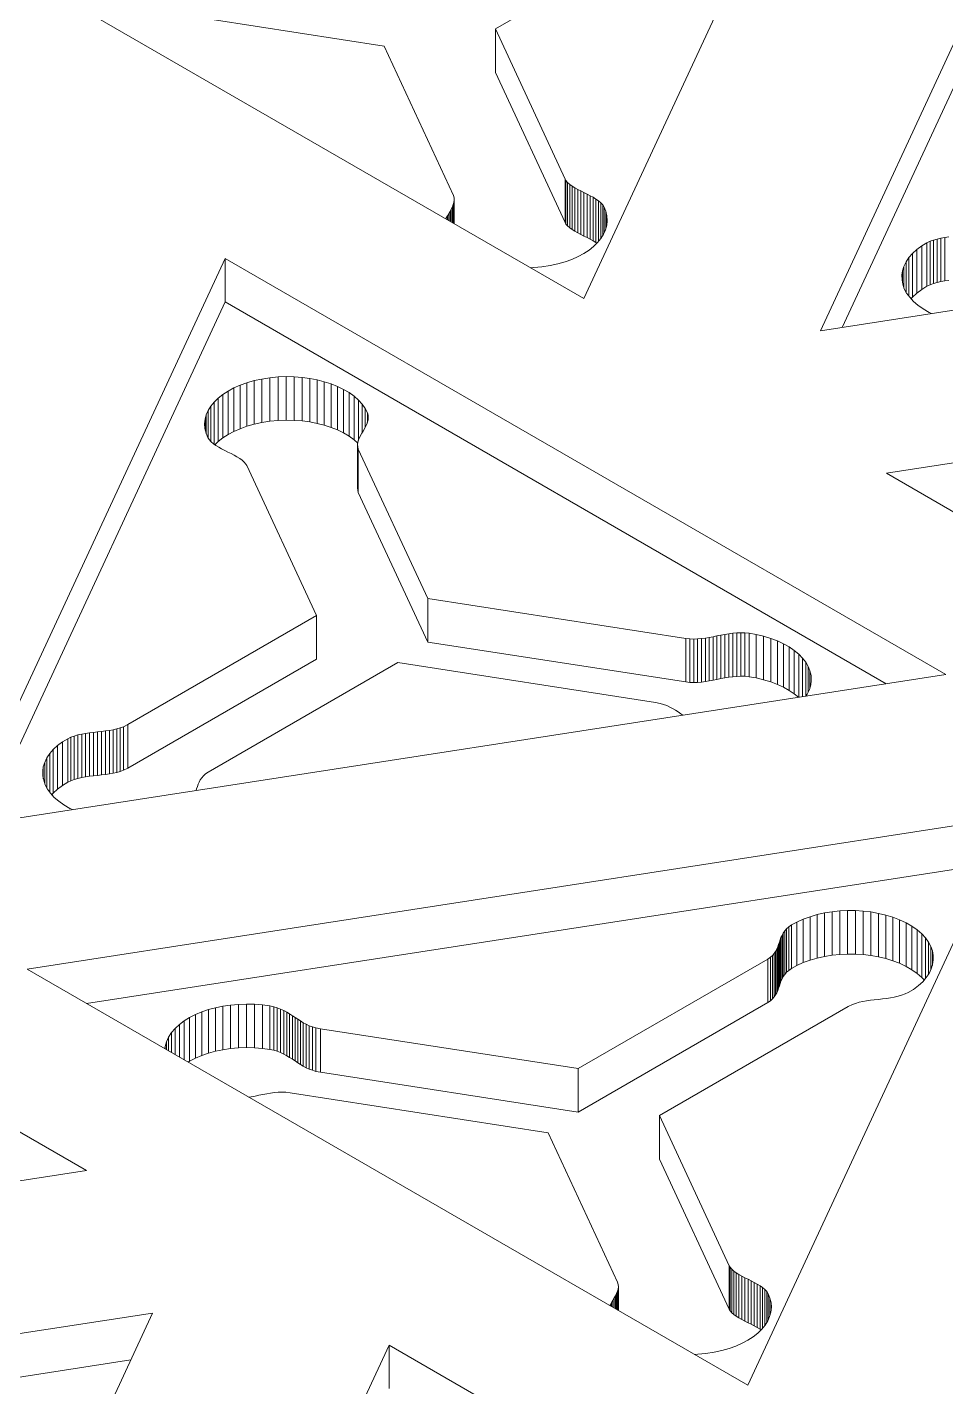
# Model space of a CAD drawing. Header units: inches. Extents: x 2.5 to 18.9, y 2.6 to 12.3.
# Drawn here: x 10.304 to 11.382, y 9.718 to 11.313 of the extents above; entities that cross this region are included whole.
import ezdxf

# ---------------------------------------------------------------- set-up
doc = ezdxf.new("R2010")
doc.units = ezdxf.units.IN
doc.header["$MEASUREMENT"] = 0

# ---------------------------------------------------------------- blocks, each defined once
blk = doc.blocks.new('A$C39963D99')
at = {"color": 0, "linetype": 'Continuous', "lineweight": 0, "extrusion": (3.33067e-16, 0.816497, 0.57735)}
for p, q in [((14.4022, 1.0605), (14.0928, 0.3935)), ((14.3703, 0.3558), (14.6798, 1.0227)), ((14.6798, 0.9717), (14.3958, 0.3597)), ((14.0928, 0.3935), (13.2471, 0.8818)), ((14.2102, 0.8378), (13.9889, 0.71)), ((13.8584, 0.6899), (13.5557, 0.7368)), ((13.9889, 0.659), (13.9889, 0.71)), ((13.9889, 0.71), (14.0706, 0.5339)), ((13.9398, 0.5146), (13.8584, 0.6899)), ((14.0706, 0.4829), (13.9889, 0.659)), ((14.0706, 0.4829), (14.0706, 0.5339)), ((14.0706, 0.5339), (14.0716, 0.5321)), ((14.0716, 0.4811), (14.0716, 0.5321)), ((14.0716, 0.5321), (14.0737, 0.5298)), ((14.0737, 0.4788), (14.0737, 0.5298)), ((14.0737, 0.5298), (14.0762, 0.5276)), ((14.0762, 0.4766), (14.0762, 0.5276)), ((14.0762, 0.5276), (14.079, 0.5255)), ((15.5254, 0.5345), (14.3703, 0.3558)), ((13.9405, 0.5117), (13.9398, 0.5146)), ((13.9406, 0.5091), (13.9405, 0.5117)), ((14.079, 0.4745), (14.079, 0.5255)), ((14.079, 0.5255), (14.0822, 0.5236)), ((14.0822, 0.4726), (14.0822, 0.5236)), ((14.0822, 0.5236), (14.0856, 0.5217)), ((14.0856, 0.4707), (14.0856, 0.5217)), ((14.0856, 0.5217), (14.0892, 0.5199)), ((14.0892, 0.4688), (14.0892, 0.5199)), ((14.0892, 0.5199), (14.0928, 0.518)), ((14.0928, 0.467), (14.0928, 0.518)), ((14.0928, 0.518), (14.0965, 0.5162)), ((14.0965, 0.4652), (14.0965, 0.5162)), ((14.0965, 0.5162), (14.1001, 0.5143)), ((14.1001, 0.4633), (14.1001, 0.5143)), ((14.1001, 0.5143), (14.1036, 0.5124)), ((14.1036, 0.4614), (14.1036, 0.5124)), ((14.1036, 0.5124), (14.1069, 0.5104)), ((13.9342, 0.4934), (13.9357, 0.4961)), ((13.9357, 0.4961), (13.9371, 0.4987)), ((13.9357, 0.4842), (13.9357, 0.4961)), ((13.9371, 0.4987), (13.9384, 0.5013)), ((13.9371, 0.4834), (13.9371, 0.4987)), ((13.9384, 0.5013), (13.9395, 0.5039)), ((13.9384, 0.4827), (13.9384, 0.5013)), ((13.9395, 0.5039), (13.9403, 0.5065)), ((13.9395, 0.482), (13.9395, 0.5039)), ((13.9403, 0.5065), (13.9406, 0.5091)), ((13.9403, 0.4816), (13.9403, 0.5065)), ((13.9406, 0.4814), (13.9406, 0.5091)), ((14.1069, 0.4594), (14.1069, 0.5104)), ((14.1069, 0.5104), (14.1099, 0.5082)), ((14.1099, 0.4607), (14.1099, 0.5082)), ((14.1099, 0.5082), (14.1126, 0.506)), ((14.1126, 0.4639), (14.1126, 0.506)), ((14.1126, 0.506), (14.1148, 0.5035)), ((14.1148, 0.4674), (14.1148, 0.5035)), ((14.1148, 0.5035), (14.1165, 0.5009)), ((14.1165, 0.4706), (14.1165, 0.5009)), ((14.1165, 0.5009), (14.1185, 0.496)), ((14.1185, 0.4755), (14.1185, 0.496)), ((14.1185, 0.496), (14.1198, 0.4905)), ((13.9307, 0.4871), (13.9312, 0.4882)), ((13.9312, 0.4882), (13.9326, 0.4908)), ((13.9312, 0.4868), (13.9312, 0.4882)), ((13.9326, 0.4908), (13.9342, 0.4934)), ((13.9326, 0.486), (13.9326, 0.4908)), ((13.9342, 0.4851), (13.9342, 0.4934)), ((14.0716, 0.4811), (14.0706, 0.4829)), ((14.0737, 0.4788), (14.0716, 0.4811)), ((14.0762, 0.4766), (14.0737, 0.4788)), ((14.1196, 0.4796), (14.1182, 0.4743)), ((14.1202, 0.485), (14.1196, 0.4796)), ((14.1198, 0.4815), (14.1198, 0.4905)), ((14.1198, 0.4905), (14.1202, 0.485)), ((14.079, 0.4745), (14.0762, 0.4766)), ((14.0822, 0.4726), (14.079, 0.4745)), ((14.0856, 0.4707), (14.0822, 0.4726)), ((14.0892, 0.4688), (14.0856, 0.4707)), ((14.0928, 0.467), (14.0892, 0.4688)), ((14.0965, 0.4652), (14.0928, 0.467)), ((14.1001, 0.4633), (14.0965, 0.4652)), ((14.1036, 0.4614), (14.1001, 0.4633)), ((14.1127, 0.4642), (14.1088, 0.4594)), ((14.1159, 0.4692), (14.1127, 0.4642)), ((14.1182, 0.4743), (14.1159, 0.4692)), ((14.5029, 0.4623), (14.5071, 0.4635)), ((14.5071, 0.4635), (14.5116, 0.4645)), ((14.5071, 0.4125), (14.5071, 0.4635)), ((14.5116, 0.4645), (14.5161, 0.4653)), ((14.5116, 0.4135), (14.5116, 0.4645)), ((14.5161, 0.4653), (14.5208, 0.466)), ((14.5161, 0.4143), (14.5161, 0.4653)), ((14.0988, 0.4505), (14.0927, 0.4466)), ((14.1042, 0.4548), (14.0988, 0.4505)), ((14.1069, 0.4594), (14.1036, 0.4614)), ((14.1088, 0.4594), (14.1042, 0.4548)), ((14.108, 0.4586), (14.1069, 0.4594)), ((14.4782, 0.4464), (14.4833, 0.451)), ((14.4833, 0.451), (14.4892, 0.4554)), ((14.4833, 0.4), (14.4833, 0.451)), ((14.4892, 0.4554), (14.4951, 0.4591)), ((14.4892, 0.4044), (14.4892, 0.4554)), ((14.4951, 0.4591), (14.4989, 0.4608)), ((14.4951, 0.408), (14.4951, 0.4591)), ((14.4989, 0.4608), (14.5029, 0.4623)), ((14.4989, 0.4098), (14.4989, 0.4608)), ((14.5029, 0.4113), (14.5029, 0.4623)), ((13.3622, -0.2262), (13.6717, 0.4407)), ((13.6717, 0.3896), (13.6717, 0.4407)), ((13.6717, 0.4407), (14.5173, -0.0475)), ((14.0435, 0.4309), (14.0339, 0.43)), ((14.053, 0.4323), (14.0435, 0.4309)), ((14.062, 0.4343), (14.053, 0.4323)), ((14.0706, 0.4368), (14.062, 0.4343)), ((14.0785, 0.4396), (14.0706, 0.4368)), ((14.0859, 0.4429), (14.0785, 0.4396)), ((14.0927, 0.4466), (14.0859, 0.4429)), ((14.4666, 0.4262), (14.4682, 0.4314)), ((14.4682, 0.4314), (14.4707, 0.4366)), ((14.4682, 0.4067), (14.4682, 0.4314)), ((14.4707, 0.4366), (14.474, 0.4416)), ((14.4707, 0.4015), (14.4707, 0.4366)), ((14.474, 0.4416), (14.4782, 0.4464)), ((14.474, 0.3964), (14.474, 0.4416)), ((14.4782, 0.3954), (14.4782, 0.4464)), ((14.0339, 0.43), (14.03, 0.4298)), ((14.4658, 0.4209), (14.4666, 0.4262)), ((14.466, 0.4156), (14.4658, 0.4209)), ((14.4669, 0.4104), (14.466, 0.4156)), ((14.4666, 0.4121), (14.4666, 0.4262)), ((14.5208, 0.415), (14.5161, 0.4143)), ((14.4687, 0.4051), (14.4669, 0.4104)), ((14.4714, 0.4), (14.4687, 0.4051)), ((14.475, 0.3951), (14.4714, 0.4)), ((14.4833, 0.4), (14.4782, 0.3954)), ((14.4892, 0.4044), (14.4833, 0.4)), ((14.4951, 0.408), (14.4892, 0.4044)), ((14.4989, 0.4098), (14.4951, 0.408)), ((14.5029, 0.4113), (14.4989, 0.4098)), ((14.5071, 0.4125), (14.5029, 0.4113)), ((14.5116, 0.4135), (14.5071, 0.4125)), ((14.5161, 0.4143), (14.5116, 0.4135)), ((13.6717, 0.3896), (13.3877, -0.2223)), ((14.4476, -0.0583), (13.6717, 0.3896)), ((14.4794, 0.3903), (14.475, 0.3951)), ((14.4782, 0.3954), (14.4765, 0.3934)), ((14.4847, 0.3857), (14.4794, 0.3903)), ((14.4908, 0.3814), (14.4847, 0.3857)), ((14.4477, 0.1886), (15.6028, 0.3673)), ((14.4977, 0.3773), (14.4908, 0.3814)), ((14.5006, 0.376), (14.4977, 0.3773)), ((13.6752, 0.285), (13.682, 0.2887)), ((13.682, 0.2887), (13.6893, 0.2919)), ((13.682, 0.2376), (13.682, 0.2887)), ((13.6893, 0.2919), (13.6973, 0.2948)), ((13.6893, 0.2409), (13.6893, 0.2919)), ((13.6973, 0.2948), (13.7058, 0.2973)), ((13.6973, 0.2438), (13.6973, 0.2948)), ((13.7058, 0.2973), (13.7149, 0.2992)), ((13.7058, 0.2462), (13.7058, 0.2973)), ((13.7149, 0.2992), (13.7244, 0.3007)), ((13.7149, 0.2482), (13.7149, 0.2992)), ((13.7244, 0.3007), (13.734, 0.3016)), ((13.7244, 0.2497), (13.7244, 0.3007)), ((13.734, 0.3016), (13.7435, 0.302)), ((13.734, 0.2506), (13.734, 0.3016)), ((13.7435, 0.2509), (13.7435, 0.302)), ((13.7435, 0.302), (13.7529, 0.3018)), ((13.7529, 0.2507), (13.7529, 0.3018)), ((13.7529, 0.3018), (13.7621, 0.3011)), ((13.7621, 0.25), (13.7621, 0.3011)), ((13.7621, 0.3011), (13.7711, 0.2998)), ((13.7711, 0.2488), (13.7711, 0.2998)), ((13.7711, 0.2998), (13.7798, 0.2982)), ((13.7798, 0.2471), (13.7798, 0.2982)), ((13.7798, 0.2982), (13.7882, 0.296)), ((13.7882, 0.245), (13.7882, 0.296)), ((13.7882, 0.296), (13.7962, 0.2934)), ((13.7962, 0.2424), (13.7962, 0.2934)), ((13.7962, 0.2934), (13.8037, 0.2904)), ((13.8037, 0.2394), (13.8037, 0.2904)), ((13.8037, 0.2904), (13.8108, 0.287)), ((13.6551, 0.2674), (13.6591, 0.2722)), ((13.6591, 0.2722), (13.6637, 0.2768)), ((13.6591, 0.2226), (13.6591, 0.2722)), ((13.6637, 0.2768), (13.6691, 0.281)), ((13.6637, 0.2257), (13.6637, 0.2768)), ((13.6691, 0.281), (13.6752, 0.285)), ((13.6691, 0.23), (13.6691, 0.281)), ((13.6752, 0.234), (13.6752, 0.285)), ((13.8108, 0.2359), (13.8108, 0.287)), ((13.8108, 0.287), (13.8172, 0.2832)), ((13.8172, 0.2321), (13.8172, 0.2832)), ((13.8172, 0.2832), (13.8231, 0.279)), ((13.8231, 0.228), (13.8231, 0.279)), ((13.8231, 0.279), (13.8282, 0.2745)), ((13.8282, 0.2271), (13.8282, 0.2745)), ((13.8282, 0.2745), (13.8326, 0.2696)), ((13.6483, 0.252), (13.6497, 0.2573)), ((13.6497, 0.2573), (13.652, 0.2624)), ((13.6497, 0.2348), (13.6497, 0.2573)), ((13.652, 0.2624), (13.6551, 0.2674)), ((13.652, 0.2297), (13.652, 0.2624)), ((13.6551, 0.2258), (13.6551, 0.2674)), ((13.8326, 0.2363), (13.8326, 0.2696)), ((13.8326, 0.2696), (13.8363, 0.2645)), ((13.8363, 0.2427), (13.8363, 0.2645)), ((13.8363, 0.2645), (13.8387, 0.2597)), ((13.8387, 0.2483), (13.8387, 0.2597)), ((13.8387, 0.2597), (13.8396, 0.2569)), ((13.8396, 0.2514), (13.8396, 0.2569)), ((13.8396, 0.2569), (13.8398, 0.2542)), ((13.6477, 0.2466), (13.6483, 0.252)), ((13.6481, 0.2411), (13.6477, 0.2466)), ((13.6494, 0.2356), (13.6481, 0.2411)), ((13.6483, 0.2403), (13.6483, 0.252)), ((13.6893, 0.2409), (13.682, 0.2376)), ((13.6973, 0.2438), (13.6893, 0.2409)), ((13.7058, 0.2462), (13.6973, 0.2438)), ((13.7149, 0.2482), (13.7058, 0.2462)), ((13.7244, 0.2497), (13.7149, 0.2482)), ((13.734, 0.2506), (13.7244, 0.2497)), ((13.7435, 0.2509), (13.734, 0.2506)), ((13.7529, 0.2507), (13.7435, 0.2509)), ((13.7621, 0.25), (13.7529, 0.2507)), ((13.7711, 0.2488), (13.7621, 0.25)), ((13.7798, 0.2471), (13.7711, 0.2488)), ((13.7882, 0.245), (13.7798, 0.2471)), ((13.7962, 0.2424), (13.7882, 0.245)), ((13.8037, 0.2394), (13.7962, 0.2424)), ((13.8108, 0.2359), (13.8037, 0.2394)), ((13.8352, 0.2408), (13.8337, 0.2381)), ((13.8367, 0.2434), (13.8352, 0.2408)), ((13.8379, 0.2461), (13.8367, 0.2434)), ((13.8389, 0.2488), (13.8379, 0.2461)), ((13.8396, 0.2515), (13.8389, 0.2488)), ((13.8398, 0.2542), (13.8396, 0.2515)), ((13.6514, 0.2307), (13.6494, 0.2356)), ((13.6531, 0.2281), (13.6514, 0.2307)), ((13.6553, 0.2256), (13.6531, 0.2281)), ((13.658, 0.2233), (13.6553, 0.2256)), ((13.6637, 0.2257), (13.6599, 0.222)), ((13.6691, 0.23), (13.6637, 0.2257)), ((13.6752, 0.234), (13.6691, 0.23)), ((13.682, 0.2376), (13.6752, 0.234)), ((13.8172, 0.2321), (13.8108, 0.2359)), ((13.8231, 0.228), (13.8172, 0.2321)), ((13.8275, 0.2241), (13.8231, 0.228)), ((13.8276, 0.2251), (13.8273, 0.2225)), ((13.8284, 0.2277), (13.8276, 0.2251)), ((13.8294, 0.2303), (13.8284, 0.2277)), ((13.8307, 0.2329), (13.8294, 0.2303)), ((13.8322, 0.2355), (13.8307, 0.2329)), ((13.8337, 0.2381), (13.8322, 0.2355)), ((13.661, 0.2212), (13.658, 0.2233)), ((13.6643, 0.2192), (13.661, 0.2212)), ((13.6677, 0.2172), (13.6643, 0.2192)), ((13.6714, 0.2154), (13.6677, 0.2172)), ((13.675, 0.2135), (13.6714, 0.2154)), ((13.6787, 0.2117), (13.675, 0.2135)), ((13.6823, 0.2099), (13.6787, 0.2117)), ((13.6857, 0.208), (13.6823, 0.2099)), ((13.6889, 0.206), (13.6857, 0.208)), ((13.8273, 0.1714), (13.8273, 0.2225)), ((13.8273, 0.2225), (13.8274, 0.2198)), ((13.8274, 0.1688), (13.8274, 0.2198)), ((13.8274, 0.2198), (13.8281, 0.2169)), ((13.8281, 0.1659), (13.8281, 0.2169)), ((13.8281, 0.2169), (13.9095, 0.0416)), ((13.6917, 0.204), (13.6889, 0.206)), ((13.6942, 0.2018), (13.6917, 0.204)), ((13.6962, 0.1994), (13.6942, 0.2018)), ((13.6973, 0.1977), (13.6962, 0.1994)), ((13.779, 0.0216), (13.6973, 0.1977)), ((15.2934, -0.2996), (14.4477, 0.1886)), ((13.8274, 0.1688), (13.8273, 0.1714)), ((13.8281, 0.1659), (13.8274, 0.1688)), ((13.9095, -0.0094), (13.8281, 0.1659)), ((13.9095, -0.0094), (13.9095, 0.0416)), ((13.9095, 0.0416), (14.2122, -0.0052)), ((13.5577, -0.1062), (13.779, 0.0216)), ((13.779, -0.0295), (13.779, 0.0216)), ((14.2581, -0.0005), (14.2627, 0.0003)), ((14.2627, 0.0003), (14.2674, 0.0009)), ((14.2627, -0.0507), (14.2627, 0.0003)), ((14.2674, 0.0009), (14.2721, 0.0014)), ((14.2674, -0.0501), (14.2674, 0.0009)), ((14.2721, 0.0014), (14.2768, 0.0015)), ((14.2721, -0.0497), (14.2721, 0.0014)), ((14.2768, -0.0495), (14.2768, 0.0015)), ((14.2768, 0.0015), (14.2816, 0.0014)), ((14.2816, -0.0496), (14.2816, 0.0014)), ((14.2816, 0.0014), (14.2865, 0.001)), ((14.2865, -0.0501), (14.2865, 0.001)), ((14.2865, 0.001), (14.2947, -0.0005)), ((14.2122, -0.0562), (13.9095, -0.0094)), ((14.2122, -0.0562), (14.2122, -0.0052)), ((14.2122, -0.0052), (14.2172, -0.0058)), ((14.2172, -0.0568), (14.2172, -0.0058)), ((14.2172, -0.0058), (14.2217, -0.0059)), ((14.2217, -0.0059), (14.2262, -0.0058)), ((14.2217, -0.057), (14.2217, -0.0059)), ((14.2262, -0.0058), (14.2307, -0.0054)), ((14.2262, -0.0568), (14.2262, -0.0058)), ((14.2307, -0.0054), (14.2353, -0.0048)), ((14.2307, -0.0564), (14.2307, -0.0054)), ((14.2353, -0.0048), (14.2398, -0.004)), ((14.2353, -0.0558), (14.2353, -0.0048)), ((14.2398, -0.004), (14.2443, -0.0032)), ((14.2398, -0.0551), (14.2398, -0.004)), ((14.2443, -0.0032), (14.2489, -0.0023)), ((14.2443, -0.0542), (14.2443, -0.0032)), ((14.2489, -0.0023), (14.2535, -0.0013)), ((14.2489, -0.0533), (14.2489, -0.0023)), ((14.2535, -0.0013), (14.2581, -0.0005)), ((14.2535, -0.0524), (14.2535, -0.0013)), ((14.2581, -0.0515), (14.2581, -0.0005)), ((14.2947, -0.0515), (14.2947, -0.0005)), ((14.2947, -0.0005), (14.3036, -0.0026)), ((14.3036, -0.0536), (14.3036, -0.0026)), ((14.3036, -0.0026), (14.312, -0.0051)), ((14.312, -0.0562), (14.312, -0.0051)), ((14.312, -0.0051), (14.3198, -0.0081)), ((14.3198, -0.0591), (14.3198, -0.0081)), ((14.3198, -0.0081), (14.3271, -0.0115)), ((14.3271, -0.0625), (14.3271, -0.0115)), ((14.3271, -0.0115), (14.3337, -0.0152)), ((14.3337, -0.0662), (14.3337, -0.0152)), ((14.3337, -0.0152), (14.3396, -0.0193)), ((13.779, -0.0295), (13.5577, -0.1573)), ((14.3396, -0.0703), (14.3396, -0.0193)), ((14.3396, -0.0193), (14.3448, -0.0236)), ((14.3448, -0.0742), (14.3448, -0.0236)), ((14.3448, -0.0236), (14.3493, -0.0282)), ((14.3493, -0.0735), (14.3493, -0.0282)), ((14.3493, -0.0282), (14.353, -0.0331)), ((14.5173, -0.0475), (13.3622, -0.2262)), ((13.8744, -0.0336), (13.652, -0.162)), ((14.1768, -0.0804), (13.8744, -0.0336)), ((14.353, -0.073), (14.353, -0.0331)), ((14.353, -0.0331), (14.3559, -0.0381)), ((14.3559, -0.0682), (14.3559, -0.0381)), ((14.3559, -0.0381), (14.358, -0.0433)), ((14.358, -0.0629), (14.358, -0.0433)), ((14.358, -0.0433), (14.3593, -0.0486)), ((14.2172, -0.0568), (14.2122, -0.0562)), ((14.2217, -0.057), (14.2172, -0.0568)), ((14.2262, -0.0568), (14.2217, -0.057)), ((14.2307, -0.0564), (14.2262, -0.0568)), ((14.2353, -0.0558), (14.2307, -0.0564)), ((14.2398, -0.0551), (14.2353, -0.0558)), ((14.2443, -0.0542), (14.2398, -0.0551)), ((14.2489, -0.0533), (14.2443, -0.0542)), ((14.2535, -0.0524), (14.2489, -0.0533)), ((14.2581, -0.0515), (14.2535, -0.0524)), ((14.2627, -0.0507), (14.2581, -0.0515)), ((14.2674, -0.0501), (14.2627, -0.0507)), ((14.2721, -0.0497), (14.2674, -0.0501)), ((14.2768, -0.0495), (14.2721, -0.0497)), ((14.2816, -0.0496), (14.2768, -0.0495)), ((14.2865, -0.0501), (14.2816, -0.0496)), ((14.2947, -0.0515), (14.2865, -0.0501)), ((14.3036, -0.0536), (14.2947, -0.0515)), ((14.312, -0.0562), (14.3036, -0.0536)), ((14.3198, -0.0591), (14.312, -0.0562)), ((14.3271, -0.0625), (14.3198, -0.0591)), ((14.3337, -0.0662), (14.3271, -0.0625)), ((14.359, -0.0595), (14.3574, -0.065)), ((14.3596, -0.054), (14.359, -0.0595)), ((14.3593, -0.0571), (14.3593, -0.0486)), ((14.3593, -0.0486), (14.3596, -0.054)), ((14.3396, -0.0703), (14.3337, -0.0662)), ((14.3444, -0.0743), (14.3396, -0.0703)), ((14.3549, -0.0705), (14.3533, -0.0729)), ((14.3574, -0.065), (14.3549, -0.0705)), ((14.1822, -0.0815), (14.1768, -0.0804)), ((14.1862, -0.0826), (14.1822, -0.0815)), ((14.19, -0.084), (14.1862, -0.0826)), ((14.1936, -0.0857), (14.19, -0.084)), ((14.1969, -0.0875), (14.1936, -0.0857)), ((14.2002, -0.0895), (14.1969, -0.0875)), ((14.2034, -0.0915), (14.2002, -0.0895)), ((14.2065, -0.0936), (14.2034, -0.0915)), ((14.209, -0.0952), (14.2065, -0.0936)), ((13.5405, -0.1123), (13.5448, -0.1114)), ((13.5448, -0.1114), (13.5488, -0.1102)), ((13.5448, -0.1624), (13.5448, -0.1114)), ((13.5488, -0.1102), (13.5526, -0.1088)), ((13.5488, -0.1612), (13.5488, -0.1102)), ((13.5526, -0.1088), (13.5577, -0.1062)), ((13.5526, -0.1598), (13.5526, -0.1088)), ((13.5577, -0.1573), (13.5577, -0.1062)), ((13.4752, -0.131), (13.4811, -0.1266)), ((13.4811, -0.1266), (13.4871, -0.1229)), ((13.4811, -0.1776), (13.4811, -0.1266)), ((13.4871, -0.1229), (13.4908, -0.1211)), ((13.4871, -0.174), (13.4871, -0.1229)), ((13.4908, -0.1211), (13.4948, -0.1197)), ((13.4908, -0.1722), (13.4908, -0.1211)), ((13.4948, -0.1197), (13.4991, -0.1185)), ((13.4948, -0.1707), (13.4948, -0.1197)), ((13.4991, -0.1185), (13.5035, -0.1175)), ((13.4991, -0.1695), (13.4991, -0.1185)), ((13.5035, -0.1175), (13.5081, -0.1167)), ((13.5035, -0.1685), (13.5035, -0.1175)), ((13.5081, -0.1167), (13.5127, -0.116)), ((13.5081, -0.1677), (13.5081, -0.1167)), ((13.5127, -0.116), (13.5174, -0.1154)), ((13.5127, -0.167), (13.5127, -0.116)), ((13.5174, -0.1154), (13.5222, -0.1149)), ((13.5174, -0.1664), (13.5174, -0.1154)), ((13.5222, -0.1149), (13.5269, -0.1143)), ((13.5222, -0.1659), (13.5222, -0.1149)), ((13.5269, -0.1143), (13.5315, -0.1138)), ((13.5269, -0.1654), (13.5269, -0.1143)), ((13.5315, -0.1138), (13.5361, -0.1131)), ((13.5315, -0.1648), (13.5315, -0.1138)), ((13.5361, -0.1131), (13.5405, -0.1123)), ((13.5361, -0.1641), (13.5361, -0.1131)), ((13.5405, -0.1634), (13.5405, -0.1123)), ((12.6636, -0.1414), (13.5092, -0.6296)), ((13.4626, -0.1454), (13.466, -0.1404)), ((13.466, -0.1404), (13.4702, -0.1356)), ((13.466, -0.1856), (13.466, -0.1404)), ((13.4702, -0.1356), (13.4752, -0.131)), ((13.4702, -0.1866), (13.4702, -0.1356)), ((13.4752, -0.182), (13.4752, -0.131)), ((13.4578, -0.1611), (13.4585, -0.1558)), ((13.4585, -0.1558), (13.4602, -0.1506)), ((13.4585, -0.1699), (13.4585, -0.1558)), ((13.4602, -0.1506), (13.4626, -0.1454)), ((13.4602, -0.1753), (13.4602, -0.1506)), ((13.4626, -0.1805), (13.4626, -0.1454)), ((13.5577, -0.1573), (13.5526, -0.1598)), ((13.4579, -0.1664), (13.4578, -0.1611)), ((13.4589, -0.1716), (13.4579, -0.1664)), ((13.4607, -0.1769), (13.4589, -0.1716)), ((13.4871, -0.174), (13.4811, -0.1776)), ((13.4908, -0.1722), (13.4871, -0.174)), ((13.4948, -0.1707), (13.4908, -0.1722)), ((13.4991, -0.1695), (13.4948, -0.1707)), ((13.5035, -0.1685), (13.4991, -0.1695)), ((13.5081, -0.1677), (13.5035, -0.1685)), ((13.5127, -0.167), (13.5081, -0.1677)), ((13.5174, -0.1664), (13.5127, -0.167)), ((13.5222, -0.1659), (13.5174, -0.1664)), ((13.5269, -0.1654), (13.5222, -0.1659)), ((13.5315, -0.1648), (13.5269, -0.1654)), ((13.5361, -0.1641), (13.5315, -0.1648)), ((13.5405, -0.1634), (13.5361, -0.1641)), ((13.5448, -0.1624), (13.5405, -0.1634)), ((13.5488, -0.1612), (13.5448, -0.1624)), ((13.5526, -0.1598), (13.5488, -0.1612)), ((13.6414, -0.1738), (13.6403, -0.1764)), ((13.6427, -0.1712), (13.6414, -0.1738)), ((13.6444, -0.1687), (13.6427, -0.1712)), ((13.6464, -0.1664), (13.6444, -0.1687)), ((13.6488, -0.1642), (13.6464, -0.1664)), ((13.652, -0.162), (13.6488, -0.1642)), ((13.4634, -0.182), (13.4607, -0.1769)), ((13.4669, -0.1869), (13.4634, -0.182)), ((13.4713, -0.1917), (13.4669, -0.1869)), ((13.4702, -0.1866), (13.4685, -0.1886)), ((13.4752, -0.182), (13.4702, -0.1866)), ((13.4811, -0.1776), (13.4752, -0.182)), ((13.6384, -0.1818), (13.6377, -0.1836)), ((13.6393, -0.1791), (13.6384, -0.1818)), ((13.6403, -0.1764), (13.6393, -0.1791)), ((13.4766, -0.1963), (13.4713, -0.1917)), ((13.4827, -0.2006), (13.4766, -0.1963)), ((13.4897, -0.2047), (13.4827, -0.2006)), ((13.4926, -0.206), (13.4897, -0.2047)), ((13.4396, -0.3934), (14.5947, -0.2147)), ((14.5947, -0.2147), (14.2853, -0.8816)), ((14.5692, -0.2697), (13.5093, -0.4337)), ((14.3425, -0.338), (14.3501, -0.3346)), ((14.3501, -0.3346), (14.3581, -0.3317)), ((14.3501, -0.3856), (14.3501, -0.3346)), ((14.3581, -0.3317), (14.3665, -0.3293)), ((14.3581, -0.3827), (14.3581, -0.3317)), ((14.3665, -0.3293), (14.3751, -0.3273)), ((14.3665, -0.3803), (14.3665, -0.3293)), ((14.3751, -0.3273), (14.384, -0.3259)), ((14.3751, -0.3784), (14.3751, -0.3273)), ((14.384, -0.3259), (14.3931, -0.325)), ((14.384, -0.3769), (14.384, -0.3259)), ((14.3931, -0.325), (14.4022, -0.3245)), ((14.3931, -0.376), (14.3931, -0.325)), ((14.4022, -0.3756), (14.4022, -0.3245)), ((14.4022, -0.3245), (14.4114, -0.3246)), ((14.4114, -0.3756), (14.4114, -0.3246)), ((14.4114, -0.3246), (14.4205, -0.3252)), ((14.4205, -0.3762), (14.4205, -0.3252)), ((14.4205, -0.3252), (14.4295, -0.3262)), ((14.4295, -0.3772), (14.4295, -0.3262)), ((14.4295, -0.3262), (14.4384, -0.3278)), ((14.4384, -0.3788), (14.4384, -0.3278)), ((14.4384, -0.3278), (14.447, -0.3298)), ((14.447, -0.3808), (14.447, -0.3298)), ((14.447, -0.3298), (14.4553, -0.3324)), ((14.4553, -0.3834), (14.4553, -0.3324)), ((14.4553, -0.3324), (14.4632, -0.3354)), ((14.3252, -0.3536), (14.3266, -0.351)), ((14.3266, -0.351), (14.3284, -0.3484)), ((14.3266, -0.402), (14.3266, -0.351)), ((14.3284, -0.3484), (14.3305, -0.346)), ((14.3284, -0.3994), (14.3284, -0.3484)), ((14.3305, -0.346), (14.3331, -0.3436)), ((14.3305, -0.397), (14.3305, -0.346)), ((14.3331, -0.3436), (14.3362, -0.3414)), ((14.3331, -0.3947), (14.3331, -0.3436)), ((14.3362, -0.3414), (14.3425, -0.338)), ((14.3362, -0.3925), (14.3362, -0.3414)), ((14.3425, -0.3891), (14.3425, -0.338)), ((14.4632, -0.3864), (14.4632, -0.3354)), ((14.4632, -0.3354), (14.4707, -0.3389)), ((14.4707, -0.39), (14.4707, -0.3389)), ((14.4707, -0.3389), (14.4777, -0.3429)), ((14.4777, -0.394), (14.4777, -0.3429)), ((14.4777, -0.3429), (14.4838, -0.3473)), ((14.4838, -0.3983), (14.4838, -0.3473)), ((14.4838, -0.3473), (14.4891, -0.3519)), ((14.3202, -0.3672), (14.3212, -0.3645)), ((14.3212, -0.3645), (14.3221, -0.3618)), ((14.3212, -0.4155), (14.3212, -0.3645)), ((14.3221, -0.3618), (14.323, -0.359)), ((14.3221, -0.4128), (14.3221, -0.3618)), ((14.323, -0.359), (14.324, -0.3563)), ((14.323, -0.4101), (14.323, -0.359)), ((14.324, -0.3563), (14.3252, -0.3536)), ((14.324, -0.4073), (14.324, -0.3563)), ((14.3252, -0.4046), (14.3252, -0.3536)), ((14.4891, -0.4029), (14.4891, -0.3519)), ((14.4891, -0.3519), (14.4935, -0.3567)), ((14.4935, -0.4043), (14.4935, -0.3567)), ((14.4935, -0.3567), (14.497, -0.3616)), ((14.497, -0.3993), (14.497, -0.3616)), ((14.497, -0.3616), (14.4997, -0.3667)), ((14.4997, -0.3941), (14.4997, -0.3667)), ((14.4997, -0.3667), (14.5016, -0.3719)), ((14.0861, -0.51), (14.3085, -0.3816)), ((14.3085, -0.3816), (14.3116, -0.3794)), ((14.3085, -0.4326), (14.3085, -0.3816)), ((14.3116, -0.3794), (14.3141, -0.3772)), ((14.3116, -0.4304), (14.3116, -0.3794)), ((14.3141, -0.3772), (14.3161, -0.3749)), ((14.3141, -0.4282), (14.3141, -0.3772)), ((14.3161, -0.3749), (14.3177, -0.3724)), ((14.3161, -0.4259), (14.3161, -0.3749)), ((14.3177, -0.3724), (14.319, -0.3698)), ((14.3177, -0.4234), (14.3177, -0.3724)), ((14.319, -0.3698), (14.3202, -0.3672)), ((14.319, -0.4209), (14.319, -0.3698)), ((14.3202, -0.4182), (14.3202, -0.3672)), ((14.3581, -0.3827), (14.3501, -0.3856)), ((14.3665, -0.3803), (14.3581, -0.3827)), ((14.3751, -0.3784), (14.3665, -0.3803)), ((14.384, -0.3769), (14.3751, -0.3784)), ((14.3931, -0.376), (14.384, -0.3769)), ((14.4022, -0.3756), (14.3931, -0.376)), ((14.4114, -0.3756), (14.4022, -0.3756)), ((14.4205, -0.3762), (14.4114, -0.3756)), ((14.4295, -0.3772), (14.4205, -0.3762)), ((14.4384, -0.3788), (14.4295, -0.3772)), ((14.447, -0.3808), (14.4384, -0.3788)), ((14.4553, -0.3834), (14.447, -0.3808)), ((14.5016, -0.3888), (14.5016, -0.3719)), ((14.5016, -0.3719), (14.5025, -0.3772)), ((14.5026, -0.3825), (14.5019, -0.3878)), ((14.5025, -0.3833), (14.5025, -0.3772)), ((14.5025, -0.3772), (14.5026, -0.3825)), ((14.2853, -0.8816), (13.4396, -0.3934)), ((14.3305, -0.397), (14.3284, -0.3994)), ((14.3331, -0.3947), (14.3305, -0.397)), ((14.3362, -0.3925), (14.3331, -0.3947)), ((14.3425, -0.3891), (14.3362, -0.3925)), ((14.3501, -0.3856), (14.3425, -0.3891)), ((14.4632, -0.3864), (14.4553, -0.3834)), ((14.4707, -0.39), (14.4632, -0.3864)), ((14.4777, -0.394), (14.4707, -0.39)), ((14.4838, -0.3983), (14.4777, -0.394)), ((14.4891, -0.4029), (14.4838, -0.3983)), ((14.4978, -0.3982), (14.4945, -0.4032)), ((14.5003, -0.393), (14.4978, -0.3982)), ((14.5019, -0.3878), (14.5003, -0.393)), ((14.3221, -0.4128), (14.3212, -0.4155)), ((14.323, -0.4101), (14.3221, -0.4128)), ((14.324, -0.4073), (14.323, -0.4101)), ((14.3252, -0.4046), (14.324, -0.4073)), ((14.3266, -0.402), (14.3252, -0.4046)), ((14.3284, -0.3994), (14.3266, -0.402)), ((14.4852, -0.4126), (14.4793, -0.417)), ((14.4903, -0.408), (14.4852, -0.4126)), ((14.492, -0.406), (14.4891, -0.4029)), ((14.4945, -0.4032), (14.4903, -0.408)), ((14.3116, -0.4304), (14.3085, -0.4326)), ((14.3141, -0.4282), (14.3116, -0.4304)), ((14.3161, -0.4259), (14.3141, -0.4282)), ((14.3177, -0.4234), (14.3161, -0.4259)), ((14.319, -0.4209), (14.3177, -0.4234)), ((14.3202, -0.4182), (14.319, -0.4209)), ((14.3212, -0.4155), (14.3202, -0.4182)), ((14.4243, -0.4305), (14.4199, -0.4313)), ((14.4289, -0.4298), (14.4243, -0.4305)), ((14.4335, -0.4293), (14.4289, -0.4298)), ((14.4383, -0.4287), (14.4335, -0.4293)), ((14.443, -0.4282), (14.4383, -0.4287)), ((14.4477, -0.4276), (14.443, -0.4282)), ((14.4524, -0.4269), (14.4477, -0.4276)), ((14.4569, -0.4261), (14.4524, -0.4269)), ((14.4613, -0.4251), (14.4569, -0.4261)), ((14.4656, -0.4239), (14.4613, -0.4251)), ((14.4696, -0.4224), (14.4656, -0.4239)), ((14.4734, -0.4207), (14.4696, -0.4224)), ((14.4793, -0.417), (14.4734, -0.4207)), ((13.6302, -0.4501), (13.6371, -0.4466)), ((13.6371, -0.4466), (13.6445, -0.4435)), ((13.6371, -0.4977), (13.6371, -0.4466)), ((13.6445, -0.4435), (13.6524, -0.4408)), ((13.6445, -0.4945), (13.6445, -0.4435)), ((13.6524, -0.4408), (13.6607, -0.4385)), ((13.6524, -0.4918), (13.6524, -0.4408)), ((13.6607, -0.4385), (13.6693, -0.4367)), ((13.6607, -0.4896), (13.6607, -0.4385)), ((13.6693, -0.4367), (13.6782, -0.4354)), ((13.6693, -0.4878), (13.6693, -0.4367)), ((13.6782, -0.4354), (13.6874, -0.4346)), ((13.6782, -0.4864), (13.6782, -0.4354)), ((13.6874, -0.4346), (13.6968, -0.4343)), ((13.6874, -0.4856), (13.6874, -0.4346)), ((13.6968, -0.4853), (13.6968, -0.4343)), ((13.6968, -0.4343), (13.7063, -0.4345)), ((13.7063, -0.4855), (13.7063, -0.4345)), ((13.7063, -0.4345), (13.7158, -0.4352)), ((13.7158, -0.4863), (13.7158, -0.4352)), ((13.7158, -0.4352), (13.7242, -0.4364)), ((13.7242, -0.4874), (13.7242, -0.4364)), ((13.7242, -0.4364), (13.7288, -0.4374)), ((13.7288, -0.4884), (13.7288, -0.4374)), ((13.7288, -0.4374), (13.733, -0.4387)), ((13.733, -0.4897), (13.733, -0.4387)), ((13.733, -0.4387), (13.7369, -0.4402)), ((13.7369, -0.4912), (13.7369, -0.4402)), ((13.7369, -0.4402), (13.7406, -0.4419)), ((13.7406, -0.4929), (13.7406, -0.4419)), ((13.7406, -0.4419), (13.7441, -0.4438)), ((13.7441, -0.4948), (13.7441, -0.4438)), ((13.7441, -0.4438), (13.7475, -0.4458)), ((13.7475, -0.4968), (13.7475, -0.4458)), ((13.7475, -0.4458), (13.7507, -0.4479)), ((14.3085, -0.4326), (14.0861, -0.561)), ((14.4027, -0.4373), (14.1814, -0.5651)), ((14.4079, -0.4348), (14.4027, -0.4373)), ((14.4116, -0.4334), (14.4079, -0.4348)), ((14.4157, -0.4322), (14.4116, -0.4334)), ((14.4199, -0.4313), (14.4157, -0.4322)), ((13.6132, -0.4629), (13.6182, -0.4583)), ((13.6182, -0.4583), (13.6239, -0.454)), ((13.6182, -0.4965), (13.6182, -0.4583)), ((13.6239, -0.454), (13.6302, -0.4501)), ((13.6239, -0.4998), (13.6239, -0.454)), ((13.6302, -0.5012), (13.6302, -0.4501)), ((13.7507, -0.4989), (13.7507, -0.4479)), ((13.7507, -0.4479), (13.7539, -0.45)), ((13.7539, -0.501), (13.7539, -0.45)), ((13.7539, -0.45), (13.757, -0.4521)), ((13.757, -0.5031), (13.757, -0.4521)), ((13.757, -0.4521), (13.7602, -0.4541)), ((13.7602, -0.5052), (13.7602, -0.4541)), ((13.7602, -0.4541), (13.7635, -0.4561)), ((13.7635, -0.5071), (13.7635, -0.4561)), ((13.7635, -0.4561), (13.7669, -0.4579)), ((13.7669, -0.5089), (13.7669, -0.4579)), ((13.7669, -0.4579), (13.7704, -0.4596)), ((13.7704, -0.5106), (13.7704, -0.4596)), ((13.7704, -0.4596), (13.7742, -0.461)), ((13.7742, -0.512), (13.7742, -0.461)), ((13.7742, -0.461), (13.7782, -0.4621)), ((13.7782, -0.5132), (13.7782, -0.4621)), ((13.7782, -0.4621), (13.7837, -0.4632)), ((13.6014, -0.4841), (13.603, -0.4786)), ((13.603, -0.4786), (13.6055, -0.4731)), ((13.603, -0.4878), (13.603, -0.4786)), ((13.6055, -0.4731), (13.609, -0.4678)), ((13.6055, -0.4892), (13.6055, -0.4731)), ((13.609, -0.4678), (13.6132, -0.4629)), ((13.609, -0.4912), (13.609, -0.4678)), ((13.6132, -0.4936), (13.6132, -0.4629)), ((13.7837, -0.5142), (13.7837, -0.4632)), ((13.7837, -0.4632), (14.0861, -0.51)), ((13.6011, -0.4867), (13.6014, -0.4841)), ((13.6014, -0.4868), (13.6014, -0.4841)), ((13.6445, -0.4945), (13.6371, -0.4977)), ((13.6524, -0.4918), (13.6445, -0.4945)), ((13.6607, -0.4896), (13.6524, -0.4918)), ((13.6693, -0.4878), (13.6607, -0.4896)), ((13.6782, -0.4864), (13.6693, -0.4878)), ((13.6874, -0.4856), (13.6782, -0.4864)), ((13.6968, -0.4853), (13.6874, -0.4856)), ((13.7063, -0.4855), (13.6968, -0.4853)), ((13.7158, -0.4863), (13.7063, -0.4855)), ((13.7242, -0.4874), (13.7158, -0.4863)), ((13.7288, -0.4884), (13.7242, -0.4874)), ((13.733, -0.4897), (13.7288, -0.4884)), ((13.7369, -0.4912), (13.733, -0.4897)), ((13.7406, -0.4929), (13.7369, -0.4912)), ((13.7441, -0.4948), (13.7406, -0.4929)), ((13.6302, -0.5012), (13.6283, -0.5024)), ((13.6371, -0.4977), (13.6302, -0.5012)), ((13.7475, -0.4968), (13.7441, -0.4948)), ((13.7507, -0.4989), (13.7475, -0.4968)), ((13.7539, -0.501), (13.7507, -0.4989)), ((13.757, -0.5031), (13.7539, -0.501)), ((13.7602, -0.5052), (13.757, -0.5031)), ((13.7635, -0.5071), (13.7602, -0.5052)), ((13.7669, -0.5089), (13.7635, -0.5071)), ((13.7704, -0.5106), (13.7669, -0.5089)), ((14.0861, -0.561), (14.0861, -0.51)), ((13.7742, -0.512), (13.7704, -0.5106)), ((13.7782, -0.5132), (13.7742, -0.512)), ((13.7837, -0.5142), (13.7782, -0.5132)), ((14.0861, -0.561), (13.7837, -0.5142)), ((13.707, -0.5423), (13.7023, -0.5431)), ((13.7115, -0.5413), (13.707, -0.5423)), ((13.7161, -0.5404), (13.7115, -0.5413)), ((13.7206, -0.5396), (13.7161, -0.5404)), ((13.7252, -0.5388), (13.7206, -0.5396)), ((13.7297, -0.5382), (13.7252, -0.5388)), ((13.7342, -0.5378), (13.7297, -0.5382)), ((13.7387, -0.5377), (13.7342, -0.5378)), ((13.7432, -0.5378), (13.7387, -0.5377)), ((13.7482, -0.5384), (13.7432, -0.5378)), ((14.0509, -0.5852), (13.7482, -0.5384)), ((13.7023, -0.5431), (13.6997, -0.5436)), ((14.1814, -0.6162), (14.1814, -0.5651)), ((14.1814, -0.5651), (14.2631, -0.7413)), ((14.1323, -0.7605), (14.0509, -0.5852)), ((14.2631, -0.7923), (14.1814, -0.6162)), ((13.5092, -0.6296), (12.3541, -0.8083)), ((14.2631, -0.7923), (14.2631, -0.7413)), ((14.2631, -0.7413), (14.2642, -0.743)), ((14.2642, -0.7941), (14.2642, -0.743)), ((14.2642, -0.743), (14.2662, -0.7454)), ((14.2662, -0.7964), (14.2662, -0.7454)), ((14.2662, -0.7454), (14.2687, -0.7476)), ((14.2687, -0.7986), (14.2687, -0.7476)), ((14.2687, -0.7476), (14.2716, -0.7496)), ((14.2716, -0.8006), (14.2716, -0.7496)), ((14.2716, -0.7496), (14.2747, -0.7516)), ((14.1331, -0.7634), (14.1323, -0.7605)), ((14.1332, -0.766), (14.1331, -0.7634)), ((14.2747, -0.8026), (14.2747, -0.7516)), ((14.2747, -0.7516), (14.2782, -0.7535)), ((14.2782, -0.8045), (14.2782, -0.7535)), ((14.2782, -0.7535), (14.2817, -0.7553)), ((14.2817, -0.8063), (14.2817, -0.7553)), ((14.2817, -0.7553), (14.2854, -0.7571)), ((14.2854, -0.8082), (14.2854, -0.7571)), ((14.2854, -0.7571), (14.2891, -0.759)), ((14.2891, -0.81), (14.2891, -0.759)), ((14.2891, -0.759), (14.2927, -0.7608)), ((14.2927, -0.8119), (14.2927, -0.7608)), ((14.2927, -0.7608), (14.2962, -0.7628)), ((14.2962, -0.8138), (14.2962, -0.7628)), ((14.2962, -0.7628), (14.2994, -0.7648)), ((14.2994, -0.8158), (14.2994, -0.7648)), ((14.2994, -0.7648), (14.3024, -0.7669)), ((14.1252, -0.7844), (14.1267, -0.7817)), ((14.1267, -0.7817), (14.1282, -0.7791)), ((14.1267, -0.7901), (14.1267, -0.7817)), ((14.1282, -0.7791), (14.1297, -0.7765)), ((14.1282, -0.791), (14.1282, -0.7791)), ((14.1297, -0.7765), (14.131, -0.7739)), ((14.1297, -0.7918), (14.1297, -0.7765)), ((14.131, -0.7739), (14.132, -0.7713)), ((14.131, -0.7926), (14.131, -0.7739)), ((14.132, -0.7713), (14.1328, -0.7687)), ((14.132, -0.7932), (14.132, -0.7713)), ((14.1328, -0.7687), (14.1332, -0.766)), ((14.1328, -0.7936), (14.1328, -0.7687)), ((14.1332, -0.7938), (14.1332, -0.766)), ((14.3024, -0.8145), (14.3024, -0.7669)), ((14.3024, -0.7669), (14.3051, -0.7692)), ((14.3051, -0.8112), (14.3051, -0.7692)), ((14.3051, -0.7692), (14.3073, -0.7717)), ((14.3073, -0.8078), (14.3073, -0.7717)), ((14.3073, -0.7717), (14.309, -0.7743)), ((14.309, -0.8046), (14.309, -0.7743)), ((14.309, -0.7743), (14.311, -0.7792)), ((14.311, -0.7997), (14.311, -0.7792)), ((14.311, -0.7792), (14.3124, -0.7847)), ((12.4315, -0.9755), (13.5866, -0.7968)), ((13.5866, -0.7968), (13.2772, -1.4637)), ((14.1232, -0.7881), (14.1238, -0.787)), ((14.1238, -0.787), (14.1252, -0.7844)), ((14.1238, -0.7884), (14.1238, -0.787)), ((14.1252, -0.7892), (14.1252, -0.7844)), ((14.2642, -0.7941), (14.2631, -0.7923)), ((14.2662, -0.7964), (14.2642, -0.7941)), ((14.2687, -0.7986), (14.2662, -0.7964)), ((14.3122, -0.7956), (14.3107, -0.8009)), ((14.3127, -0.7901), (14.3122, -0.7956)), ((14.3124, -0.7937), (14.3124, -0.7847)), ((14.3124, -0.7847), (14.3127, -0.7901)), ((14.2716, -0.8006), (14.2687, -0.7986)), ((14.2747, -0.8026), (14.2716, -0.8006)), ((14.2782, -0.8045), (14.2747, -0.8026)), ((14.2817, -0.8063), (14.2782, -0.8045)), ((14.2854, -0.8082), (14.2817, -0.8063)), ((14.2891, -0.81), (14.2854, -0.8082)), ((14.2927, -0.8119), (14.2891, -0.81)), ((14.2962, -0.8138), (14.2927, -0.8119)), ((14.3053, -0.811), (14.3014, -0.8158)), ((14.3084, -0.806), (14.3053, -0.811)), ((14.3107, -0.8009), (14.3084, -0.806)), ((14.2852, -0.8286), (14.2785, -0.8323)), ((14.2913, -0.8246), (14.2852, -0.8286)), ((14.2967, -0.8203), (14.2913, -0.8246)), ((14.2994, -0.8158), (14.2962, -0.8138)), ((14.3014, -0.8158), (14.2967, -0.8203)), ((14.3006, -0.8166), (14.2994, -0.8158)), ((13.5547, -1.5014), (13.8642, -0.8345)), ((13.8642, -0.8855), (13.8642, -0.8345)), ((13.8642, -0.8345), (14.7098, -1.3227)), ((14.2265, -0.8452), (14.2224, -0.8454)), ((14.236, -0.8443), (14.2265, -0.8452)), ((14.2455, -0.8428), (14.236, -0.8443)), ((14.2546, -0.8409), (14.2455, -0.8428)), ((14.2631, -0.8384), (14.2546, -0.8409)), ((14.2711, -0.8355), (14.2631, -0.8384)), ((14.2785, -0.8323), (14.2711, -0.8355)), ((13.5611, -0.8518), (12.5012, -1.0157))]:
    blk.add_line(p, q, dxfattribs=at)

msp = doc.modelspace()

# ---------------------------------------------------------------- block references
msp.add_blockref('A$C39963D99', (-3.1356, 10.6011))

doc.saveas('drawing.dxf')
